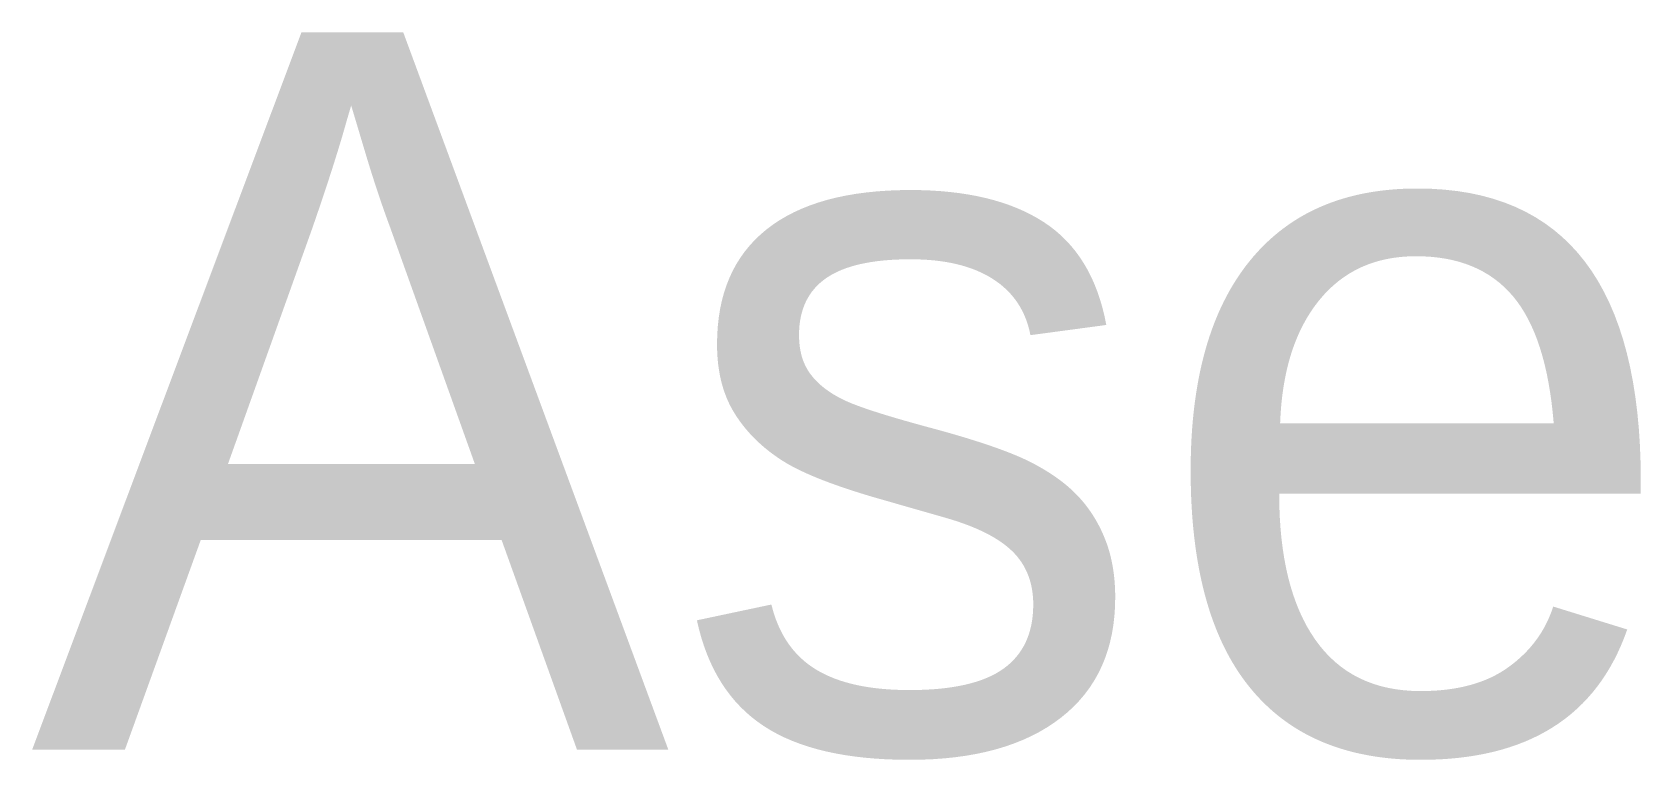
# Model space of a CAD drawing. Header units: metres. Extents: x 0 to 224, y -1 to 100.
import ezdxf

# ---------------------------------------------------------------- set-up
doc = ezdxf.new("R2010")
doc.units = ezdxf.units.M

msp = doc.modelspace()

# ---------------------------------------------------------------- texts
msp.add_text('Ase', height=100).set_placement((0, 0))

doc.saveas('drawing.dxf')
